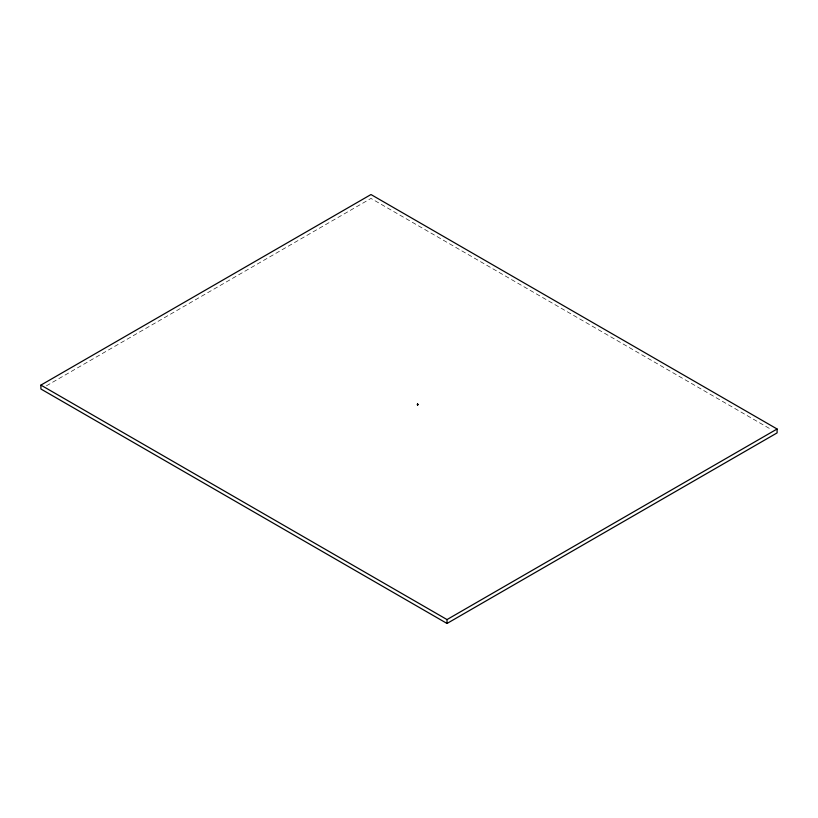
<?xml version="1.0" encoding="UTF-8"?>
<svg xmlns="http://www.w3.org/2000/svg" width="818" height="818" viewBox="0 0 818 818"><rect width="100%" height="100%" fill="white"/><g stroke="black" fill="none" stroke-linecap="round" stroke-linejoin="round"><path stroke-width="0.61" stroke-dasharray="4.09 3.07" d="M46.421 385.81L370.983 198.426L771.568 429.695"/><path stroke-width="1.23" d="M417.661 404.399L417.446 405.022L417.763 404.327M417.497 404.992L417.589 404.368L417.773 404.92M417.671 404.542L417.528 403.928L417.538 404.9M417.558 404.777L417.558 403.918M417.497 404.02L417.671 404.777M40.9 385.104L370.983 194.541L777.1 429L777.1 432.896L447.017 623.459L40.9 389L40.9 385.104L447.017 619.574L777.1 429M447.017 619.574L447.017 623.459"/></g></svg>
